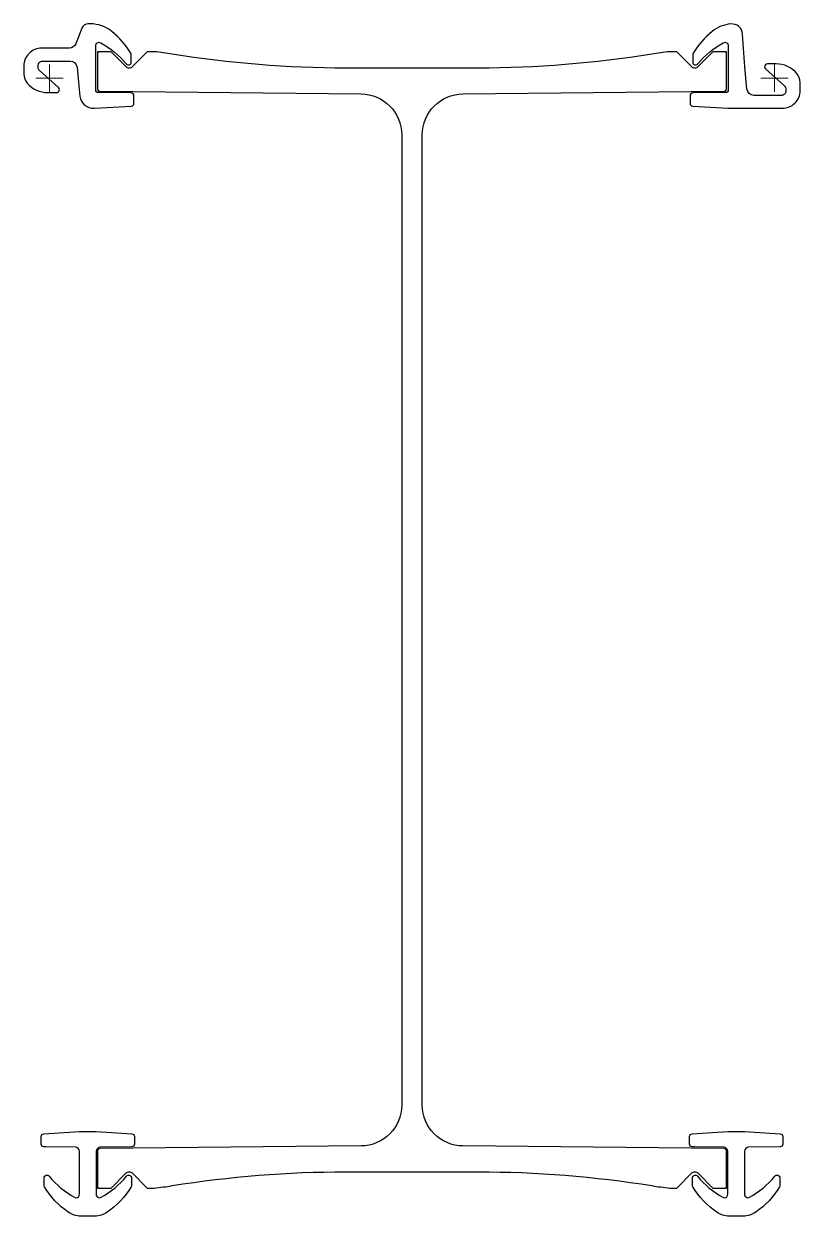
# Model space of a CAD drawing. Header units: millimetres. Extents: x -19 to 549, y -832 to 40.
import ezdxf

# ---------------------------------------------------------------- set-up
doc = ezdxf.new("R2010")
doc.units = ezdxf.units.MM
doc.layers.add('ref', color=252, linetype='Continuous', lineweight=5)

msp = doc.modelspace()

# ---------------------------------------------------------------- linework, layer by layer
at = {"elevation": 0}
for points in [[(61.75, -18.35), (61.75, -12.78, 0.411079), (59.77, -10.78), (35.73, -10.52, -0.411079), (33.75, -8.52), (33.75, 23.8, -0.567914), (37.44, 26, -0.101503), (55.92, 10.51, 0.710366), (59.75, 11.85), (59.75, 17.2, 0.135195), (59.47, 18.23, 0.089428), (45.49, 34.29, 0.17076), (29.84, 39.8), (28.2, 39.8, 0.311359), (23.52, 36.58), (19.21, 25.22, -0.311359), (14.53, 22), (14.14, 22), (-5.75, 22, 0.414214), (-18.75, 9), (-18.75, 3, 0.17875), (-16.35, -3.5, 0.219232), (-1.15, -10.5), (5.12, -10.5, 0.443759), (7.24, -8.16, 0.186609), (6.55, -6.79), (-7.26, 5.65, -0.212557), (-8.26, 7.88), (-8.26, 9.5, -0.414214), (-5.26, 12.5), (15.14, 12.5, -0.385273), (20.11, 8), (21.73, -8.16), (22.21, -13, 0.402787), (32.77, -21.99), (59.87, -20.34, 0.396562)], [(548.75, -9), (548.75, -3, 0.17875), (546.35, 3.5, 0.219232), (531.15, 10.5), (524.88, 10.5, 0.414214), (522.75, 8.37, 0.212557), (523.45, 6.79), (537.25, -5.64, -0.212557), (538.25, -7.87), (538.25, -9.5, -0.414214), (535.25, -12.5), (514.86, -12.5, -0.385273), (509.89, -8), (508.25, 8.37), (506.73, 32.25, 0.41996), (498.08, 39.71, 0.149445), (484.51, 34.29, 0.089428), (470.53, 18.23, 0.135195), (470.25, 17.2), (470.25, 11.85, 0.710366), (474.08, 10.51, -0.101503), (492.56, 26, -0.567914), (496.25, 23.8), (496.25, -8.52, -0.411079), (494.27, -10.52), (470.23, -10.78, 0.411079), (468.25, -12.78), (468.25, -18.42, 0.396562), (470.13, -20.41), (496.25, -22), (535.75, -22, 0.414214)], [(493.02, -9.53, 0.411288), (495, -7.53), (495, 19.41), (489, 19.41), (485, 19.41), (473.88, 8.29, -0.414214), (469.64, 8.29), (458.51, 19.41), (453.42, 19.41, 0.010977), (440.37, 17.61, -0.039881), (313.36, 7.46), (216.64, 7.46, -0.039881), (89.63, 17.61, 0.010977), (76.58, 19.41), (71.49, 19.41), (60.36, 8.29, -0.414214), (56.12, 8.29), (45, 19.41), (41, 19.41), (35, 19.41), (35, -7.53, 0.411288), (36.98, -9.53), (227.8, -11.44, -0.411288), (257.5, -41.44), (257.5, -751.04, -0.411288), (227.8, -781.04), (36.98, -782.95, 0.411288), (35, -784.94), (35, -811.89), (41, -811.89), (45, -811.89), (56.12, -800.77, -0.414214), (60.36, -800.77), (71.49, -811.89), (76.58, -811.89, 0.010977), (89.63, -810.08, -0.039881), (216.64, -799.94), (313.36, -799.94, -0.039881), (440.37, -810.08, 0.010977), (453.42, -811.89), (458.51, -811.89), (469.64, -800.77, -0.414214), (473.88, -800.77), (485, -811.89), (489, -811.89), (495, -811.89), (495, -784.94, 0.411288), (493.02, -782.95), (302.2, -781.04, -0.411288), (272.5, -751.04), (272.5, -41.44, -0.411288), (302.2, -11.44)], [(-4.22, -772.12), (21.9, -770.59), (34.1, -770.59), (60.22, -772.12, -0.397192), (62.1, -774.12), (62.1, -779.71, -0.411533), (60.12, -781.71), (37.07, -781.94, 0.411198), (34.1, -784.94), (34.1, -816.4, 0.56798), (37.79, -818.59, 0.101014), (56.17, -803.16, -0.710336), (60, -804.5), (60, -809.85, -0.135197), (59.72, -810.88, -0.107707), (42.26, -829.54, -0.152295), (33.1, -832.39), (22.9, -832.39, -0.152295), (13.74, -829.54, -0.107707), (-3.72, -810.88, -0.135197), (-4, -809.85), (-4, -804.5, -0.710994), (-0.17, -803.17, 0.100981), (18.21, -818.59, 0.126639), (19.42, -818.89, 0.412), (21.9, -816.4), (21.9, -784.94, 0.411198), (18.93, -781.94), (-2.5, -781.73), (-4.12, -781.71, -0.411533), (-6.1, -779.71), (-6.1, -774.12, -0.397192)], [(467.9, -774.12, -0.397192), (469.78, -772.12), (495.9, -770.59), (508.1, -770.59), (534.22, -772.12, -0.397192), (536.1, -774.12), (536.1, -779.71, -0.411533), (534.12, -781.71), (511.07, -781.94, 0.411198), (508.1, -784.94), (508.1, -816.4, 0.56798), (511.79, -818.59, 0.101014), (530.17, -803.16, -0.710336), (534, -804.5), (534, -809.85, -0.135197), (533.72, -810.88, -0.107707), (516.26, -829.54, -0.152295), (507.1, -832.39), (496.9, -832.39, -0.152295), (487.74, -829.54, -0.107707), (470.28, -810.88, -0.135197), (470, -809.85), (470, -804.5, -0.710994), (473.83, -803.17, 0.100981), (492.21, -818.59, 0.126639), (493.42, -818.89, 0.412), (495.9, -816.4), (495.9, -784.94, 0.411198), (492.93, -781.94), (471.5, -781.73), (469.88, -781.71, -0.411533), (467.9, -779.71)]]:
    msp.add_lwpolyline(points, format="xyb", close=True, dxfattribs=at)
at = {"layer": 'ref'}
for p, q in [((0, -10), (0, 10)), ((530, 10), (530, -10)), ((10, 0), (-10, 0)), ((520, 0), (540, 0))]:
    msp.add_line(p, q, dxfattribs=at)

doc.saveas('drawing.dxf')
